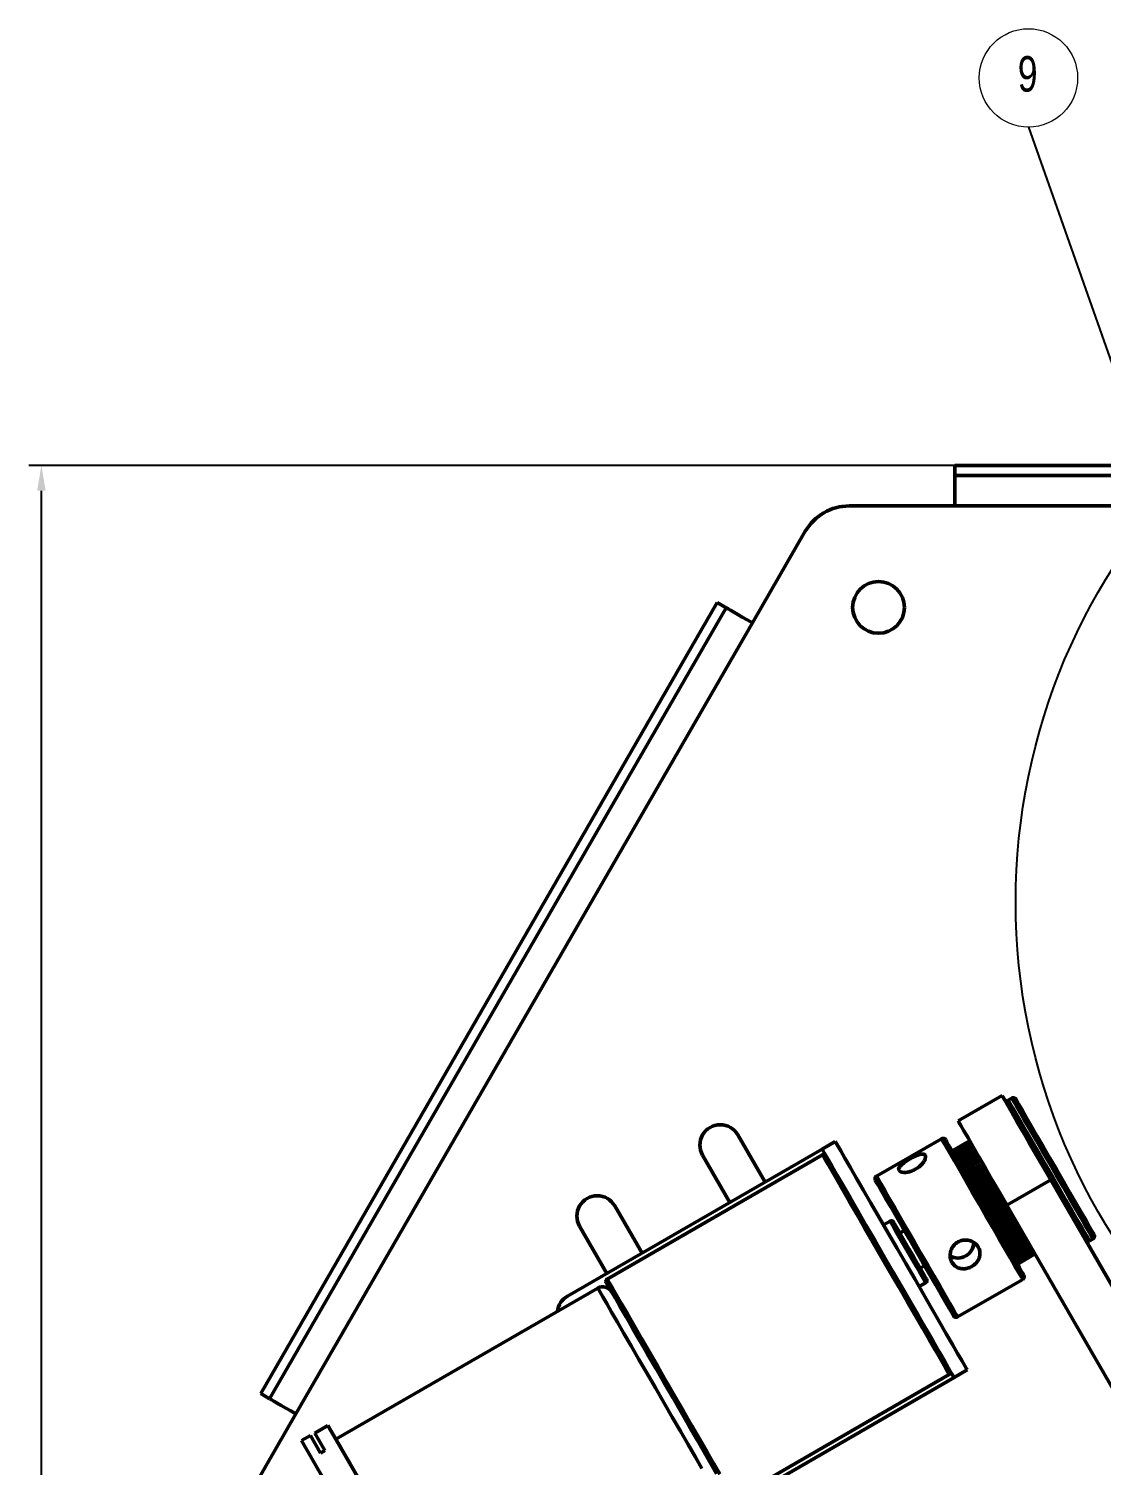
# Model space of a CAD drawing. Header units: millimetres. Extents: x 4430 to 5189, y 950 to 1287.
# Drawn here: x 4431.8 to 4537.5, y 1145.1 to 1286.6 of the extents above; entities that cross this region are included whole.
import ezdxf

# ---------------------------------------------------------------- set-up
doc = ezdxf.new("R2010")
doc.units = ezdxf.units.MM
doc.header["$LTSCALE"] = 0.5
doc.layers.add('BOL', color=7, linetype='Continuous', lineweight=50)
for name, color, linetype in [('DIM', 5, 'Continuous'), ('HAT', 3, 'Continuous'), ('THIN', 8, 'Continuous')]:
    doc.layers.add(name, color=color, linetype=linetype)
doc.styles.add('SLDTEXTSTYLE0', font='TXT', dxfattribs={"width": 0.75})

# ---------------------------------------------------------------- blocks, each defined once
blk = doc.blocks.new('*U45')
at = {"layer": 'BOL'}
for p, q in [((5.99, -2.5), (5.99, 0.5)), ((5.99, 0.5), (12.99, 0.5)), ((12.99, 0.5), (12.99, -0.5)), ((12.99, -0.5), (10.99, -0.5)), ((10.99, -0.5), (10.99, -1)), ((10.99, -1), (12.99, -1)), ((12.99, -1), (12.99, -2.5)), ((11.41, -2.5), (-12.99, -2.5)), ((-1.79, -1.51), (-1.78, -2.5)), ((-0.79, -1.5), (-0.29, -1.5)), ((-0.79, -1.5), (0.21, -1.51)), ((0.21, -1.51), (0.2, -2.5)), ((12.99, -2.5), (11.41, -2.5))]:
    blk.add_line(p, q, dxfattribs=at)
blk.add_lwpolyline([(-5.54, 2.5), (4.46, 2.5), (4.46, -1.5), (-5.54, -1.5)], close=True, dxfattribs=at)
blk = doc.blocks.new('*U46')
at = {"layer": 'BOL', "color": 0, "linetype": 'ByBlock', "lineweight": -2, "transparency": 16777216, "rotation": 120}
blk.add_blockref('*U45', (4465.64, 1136.49), dxfattribs=at)

msp = doc.modelspace()

# ---------------------------------------------------------------- linework, layer by layer
at = {"color": 0, "linetype": 'Continuous', "lineweight": 18}
msp.add_circle((4530.364, 1281.772), 4.847, dxfattribs=at)
at = {"layer": 'BOL'}
for p, q in [((4523.123, 1242.596), (4523.123, 1243.596)), ((4613.123, 1243.596), (4523.123, 1243.596)), ((4613.123, 1242.596), (4523.123, 1242.596)), ((4523.123, 1239.596), (4523.123, 1242.596)), ((4523.123, 1239.596), (4512.697, 1239.596)), ((4541.3, 1239.596), (4523.123, 1239.596)), ((4508.367, 1237.096), (4503.154, 1228.067)), ((4499.69, 1230.067), (4454.69, 1152.125)), ((4500.556, 1229.567), (4455.556, 1151.625)), ((4500.556, 1229.567), (4499.69, 1230.067)), ((4500.606, 1229.538), (4500.556, 1229.567)), ((4500.754, 1229.453), (4500.606, 1229.538)), ((4500.994, 1229.314), (4500.754, 1229.453)), ((4501.317, 1229.128), (4500.994, 1229.314)), ((4501.711, 1228.901), (4501.317, 1229.128)), ((4502.16, 1228.641), (4501.711, 1228.901)), ((4503.154, 1228.067), (4458.154, 1150.125)), ((4502.647, 1228.36), (4502.16, 1228.641)), ((4503.154, 1228.067), (4502.647, 1228.36)), ((4527.767, 1181.495), (4523.436, 1178.995)), ((4527.767, 1181.495), (4527.767, 1181.494)), ((4527.767, 1181.494), (4527.841, 1181.366)), ((4527.841, 1181.366), (4528.031, 1181.037)), ((4528.031, 1181.037), (4528.333, 1180.515)), ((4528.723, 1181.239), (4528.376, 1181.039)), ((4528.415, 1180.973), (4528.376, 1181.039)), ((4528.565, 1180.712), (4528.415, 1180.973)), ((4528.825, 1180.262), (4528.565, 1180.712)), ((4528.761, 1181.173), (4528.723, 1181.239)), ((4528.911, 1180.912), (4528.761, 1181.173)), ((4529.171, 1180.462), (4528.911, 1180.912)), ((4529.136, 1181.123), (4529.133, 1181.129)), ((4529.224, 1180.97), (4529.136, 1181.123)), ((4529.426, 1180.62), (4529.224, 1180.97)), ((4529.736, 1180.083), (4529.426, 1180.62)), ((4528.333, 1180.515), (4528.737, 1179.814)), ((4528.737, 1179.814), (4529.234, 1178.953)), ((4529.187, 1179.635), (4528.825, 1180.262)), ((4529.533, 1179.835), (4529.171, 1180.462)), ((4529.641, 1178.849), (4529.187, 1179.635)), ((4529.987, 1179.049), (4529.533, 1179.835)), ((4530.145, 1179.375), (4529.736, 1180.083)), ((4530.64, 1178.518), (4530.145, 1179.375)), ((4523.436, 1178.995), (4523.437, 1178.994)), ((4523.437, 1178.994), (4523.511, 1178.866)), ((4523.511, 1178.866), (4523.701, 1178.537)), ((4523.701, 1178.537), (4524.002, 1178.015)), ((4524.002, 1178.015), (4524.407, 1177.314)), ((4529.234, 1178.953), (4529.81, 1177.956)), ((4530.173, 1177.927), (4529.641, 1178.849)), ((4529.81, 1177.956), (4530.448, 1176.85)), ((4530.519, 1178.127), (4529.987, 1179.049)), ((4530.769, 1176.895), (4530.173, 1177.927)), ((4531.115, 1177.095), (4530.519, 1178.127)), ((4531.206, 1177.537), (4530.64, 1178.518)), ((4504.399, 1172.969), (4501.714, 1177.62)), ((4510.028, 1176.219), (4511.327, 1176.969)), ((4511.388, 1176.864), (4511.327, 1176.969)), ((4511.568, 1176.551), (4511.388, 1176.864)), ((4511.865, 1176.037), (4511.568, 1176.551)), ((4521.795, 1177.239), (4515.386, 1173.539)), ((4521.833, 1177.173), (4521.795, 1177.239)), ((4521.983, 1176.912), (4521.833, 1177.173)), ((4522.243, 1176.462), (4521.983, 1176.912)), ((4522.208, 1177.123), (4522.204, 1177.129)), ((4522.296, 1176.97), (4522.208, 1177.123)), ((4522.605, 1175.835), (4522.243, 1176.462)), ((4522.498, 1176.62), (4522.296, 1176.97)), ((4522.808, 1176.083), (4522.498, 1176.62)), ((4524.57, 1177.032), (4522.837, 1176.032)), ((4524.574, 1177.025), (4522.842, 1176.025)), ((4524.582, 1177.012), (4522.849, 1176.012)), ((4524.588, 1177), (4522.856, 1176)), ((4524.618, 1176.948), (4522.886, 1175.948)), ((4524.638, 1176.913), (4522.906, 1175.913)), ((4524.658, 1176.879), (4522.926, 1175.879)), ((4524.713, 1176.785), (4522.981, 1175.785)), ((4524.745, 1176.728), (4523.013, 1175.728)), ((4524.777, 1176.674), (4523.044, 1175.674)), ((4524.855, 1176.537), (4523.123, 1175.537)), ((4524.9, 1176.461), (4523.167, 1175.461)), ((4524.943, 1176.386), (4523.211, 1175.386)), ((4524.407, 1177.314), (4524.904, 1176.453)), ((4524.904, 1176.453), (4525.48, 1175.456)), ((4530.448, 1176.85), (4531.132, 1175.665)), ((4531.411, 1175.782), (4530.769, 1176.895)), ((4531.757, 1175.982), (4531.115, 1177.095)), ((4531.826, 1176.463), (4531.206, 1177.537)), ((4532.482, 1175.328), (4531.826, 1176.463)), ((4484.913, 1161.719), (4510.028, 1176.219)), ((4510.062, 1175.661), (4488.844, 1163.411)), ((4498.25, 1175.62), (4500.935, 1170.969)), ((4510.089, 1176.114), (4510.028, 1176.219)), ((4510.12, 1175.56), (4510.062, 1175.661)), ((4510.062, 1175.661), (4510.062, 1175.661)), ((4510.269, 1175.801), (4510.089, 1176.114)), ((4510.293, 1175.26), (4510.12, 1175.56)), ((4510.566, 1175.287), (4510.269, 1175.801)), ((4510.579, 1174.765), (4510.293, 1175.26)), ((4510.974, 1174.58), (4510.566, 1175.287)), ((4512.273, 1175.33), (4511.865, 1176.037)), ((4512.785, 1174.444), (4512.273, 1175.33)), ((4523.059, 1175.049), (4522.605, 1175.835)), ((4523.217, 1175.375), (4522.808, 1176.083)), ((4523.591, 1174.127), (4523.059, 1175.049)), ((4523.712, 1174.518), (4523.217, 1175.375)), ((4525.045, 1176.209), (4523.313, 1175.209)), ((4525.1, 1176.114), (4523.368, 1175.114)), ((4525.154, 1176.021), (4523.422, 1175.021)), ((4525.277, 1175.807), (4523.545, 1174.807)), ((4525.342, 1175.694), (4523.61, 1174.694)), ((4525.406, 1175.583), (4523.674, 1174.583)), ((4525.549, 1175.336), (4523.817, 1174.336)), ((4525.623, 1175.208), (4523.891, 1174.208)), ((4525.696, 1175.081), (4523.964, 1174.081)), ((4525.48, 1175.456), (4526.118, 1174.35)), ((4531.132, 1175.665), (4531.843, 1174.434)), ((4532.081, 1174.622), (4531.411, 1175.782)), ((4532.427, 1174.822), (4531.757, 1175.982)), ((4533.152, 1174.167), (4532.482, 1175.328)), ((4510.971, 1174.085), (4510.579, 1174.765)), ((4511.463, 1173.233), (4510.971, 1174.085)), ((4511.486, 1173.694), (4510.974, 1174.58)), ((4512.091, 1172.645), (4511.486, 1173.694)), ((4513.39, 1173.395), (4512.785, 1174.444)), ((4515.424, 1173.473), (4515.386, 1173.539)), ((4524.187, 1173.095), (4523.591, 1174.127)), ((4524.278, 1173.537), (4523.712, 1174.518)), ((4525.856, 1174.804), (4524.124, 1173.804)), ((4525.938, 1174.662), (4524.206, 1173.662)), ((4524.898, 1172.463), (4524.278, 1173.537)), ((4526.019, 1174.521), (4524.287, 1173.521)), ((4526.175, 1174.252), (4524.443, 1173.252)), ((4526.194, 1174.219), (4524.462, 1173.219)), ((4526.282, 1174.066), (4524.55, 1173.066)), ((4526.37, 1173.913), (4524.638, 1172.913)), ((4526.505, 1173.68), (4524.773, 1172.68)), ((4526.557, 1173.591), (4524.825, 1172.591)), ((4526.118, 1174.35), (4526.802, 1173.165)), ((4531.843, 1174.434), (4532.561, 1173.19)), ((4532.759, 1173.447), (4532.081, 1174.622)), ((4533.106, 1173.647), (4532.427, 1174.822)), ((4533.773, 1172.491), (4533.106, 1173.647)), ((4533.817, 1173.015), (4533.152, 1174.167)), ((4512.046, 1172.225), (4511.463, 1173.233)), ((4512.707, 1171.078), (4512.046, 1172.225)), ((4512.78, 1171.453), (4512.091, 1172.645)), ((4514.079, 1172.203), (4513.39, 1173.395)), ((4514.837, 1170.89), (4514.079, 1172.203)), ((4515.28, 1173.123), (4515.276, 1173.129)), ((4515.368, 1172.97), (4515.28, 1173.123)), ((4515.57, 1172.62), (4515.368, 1172.97)), ((4515.574, 1173.212), (4515.424, 1173.473)), ((4515.88, 1172.083), (4515.57, 1172.62)), ((4515.834, 1172.762), (4515.574, 1173.212)), ((4516.196, 1172.135), (4515.834, 1172.762)), ((4516.289, 1171.375), (4515.88, 1172.083)), ((4516.65, 1171.349), (4516.196, 1172.135)), ((4524.829, 1171.982), (4524.187, 1173.095)), ((4525.553, 1171.328), (4524.898, 1172.463)), ((4526.65, 1173.428), (4524.918, 1172.428)), ((4526.743, 1173.267), (4525.011, 1172.267)), ((4526.855, 1173.073), (4525.123, 1172.073)), ((4526.939, 1172.929), (4525.207, 1171.929)), ((4527.036, 1172.76), (4525.304, 1171.76)), ((4527.133, 1172.592), (4525.401, 1171.592)), ((4527.22, 1172.441), (4525.488, 1171.441)), ((4527.323, 1172.263), (4525.591, 1171.263)), ((4527.334, 1172.243), (4525.602, 1171.243)), ((4526.802, 1173.165), (4527.513, 1171.934)), ((4532.561, 1173.19), (4528.231, 1170.69)), ((4532.561, 1173.19), (4556.876, 1131.075)), ((4533.427, 1172.291), (4532.759, 1173.447)), ((4534.064, 1171.188), (4533.427, 1172.291)), ((4534.41, 1171.388), (4533.773, 1172.491)), ((4534.457, 1171.906), (4533.817, 1173.015)), ((4513.436, 1169.816), (4512.707, 1171.078)), ((4513.538, 1170.14), (4512.78, 1171.453)), ((4515.65, 1169.481), (4514.837, 1170.89)), ((4516.784, 1170.518), (4516.289, 1171.375)), ((4517.183, 1170.427), (4516.65, 1171.349)), ((4525.499, 1170.822), (4524.829, 1171.982)), ((4526.178, 1169.647), (4525.499, 1170.822)), ((4526.224, 1170.167), (4525.553, 1171.328)), ((4527.434, 1172.071), (4525.702, 1171.071)), ((4527.533, 1171.899), (4525.801, 1170.899)), ((4527.594, 1171.793), (4525.862, 1170.793)), ((4527.698, 1171.613), (4525.966, 1170.613)), ((4527.737, 1171.546), (4526.005, 1170.546)), ((4527.837, 1171.373), (4526.105, 1170.373)), ((4527.937, 1171.2), (4526.205, 1170.2)), ((4527.971, 1171.141), (4526.239, 1170.141)), ((4528.075, 1170.961), (4526.343, 1169.961)), ((4528.141, 1170.847), (4526.409, 1169.847)), ((4528.24, 1170.676), (4526.508, 1169.676)), ((4527.513, 1171.934), (4528.231, 1170.69)), ((4528.231, 1170.69), (4552.546, 1128.575)), ((4534.653, 1170.168), (4534.064, 1171.188)), ((4534.999, 1170.368), (4534.41, 1171.388)), ((4535.052, 1170.876), (4534.457, 1171.906)), ((4535.585, 1169.954), (4535.052, 1170.876)), ((4492.275, 1165.969), (4489.589, 1170.62)), ((4514.219, 1168.461), (4513.436, 1169.816)), ((4514.351, 1168.731), (4513.538, 1170.14)), ((4516.505, 1168.001), (4515.65, 1169.481)), ((4517.35, 1169.537), (4516.784, 1170.518)), ((4517.779, 1169.395), (4517.183, 1170.427)), ((4517.97, 1168.463), (4517.35, 1169.537)), ((4518.421, 1168.282), (4517.779, 1169.395)), ((4526.845, 1168.491), (4526.178, 1169.647)), ((4526.889, 1169.015), (4526.224, 1170.167)), ((4528.339, 1170.504), (4526.607, 1169.504)), ((4528.345, 1170.493), (4526.613, 1169.493)), ((4528.447, 1170.317), (4526.715, 1169.317)), ((4528.538, 1170.158), (4526.806, 1169.158)), ((4528.635, 1169.991), (4526.903, 1168.991)), ((4528.732, 1169.823), (4527, 1168.823)), ((4528.808, 1169.691), (4527.076, 1168.691)), ((4528.924, 1169.489), (4527.192, 1168.489)), ((4529.017, 1169.329), (4527.285, 1168.329)), ((4535.176, 1169.262), (4534.653, 1170.168)), ((4535.522, 1169.462), (4534.999, 1170.368)), ((4535.618, 1168.495), (4535.176, 1169.262)), ((4535.965, 1168.695), (4535.522, 1169.462)), ((4536.038, 1169.169), (4535.585, 1169.954)), ((4486.125, 1168.62), (4488.81, 1163.969)), ((4515.04, 1167.038), (4514.219, 1168.461)), ((4515.206, 1167.251), (4514.351, 1168.731)), ((4516.727, 1169.117), (4516.077, 1168.742)), ((4517.384, 1166.479), (4516.505, 1168.001)), ((4516.786, 1169.013), (4516.727, 1169.117)), ((4516.727, 1169.117), (4516.727, 1169.117)), ((4516.961, 1168.711), (4516.786, 1169.013)), ((4517.239, 1168.229), (4516.961, 1168.711)), ((4517.068, 1169.025), (4517.083, 1168.999)), ((4517.083, 1168.999), (4517.203, 1168.792)), ((4517.203, 1168.792), (4517.433, 1168.394)), ((4517.602, 1167.601), (4517.239, 1168.229)), ((4517.433, 1168.394), (4517.756, 1167.834)), ((4518.126, 1168.193), (4517.693, 1167.943)), ((4518.625, 1167.328), (4517.97, 1168.463)), ((4519.091, 1167.122), (4518.421, 1168.282)), ((4527.482, 1167.388), (4526.845, 1168.491)), ((4527.529, 1167.906), (4526.889, 1169.015)), ((4529.11, 1169.169), (4527.378, 1168.169)), ((4529.154, 1169.092), (4527.422, 1168.092)), ((4528.124, 1166.875), (4527.529, 1167.906)), ((4529.293, 1168.852), (4527.56, 1167.852)), ((4529.379, 1168.701), (4527.647, 1167.701)), ((4529.467, 1168.55), (4527.735, 1167.55)), ((4529.478, 1168.531), (4527.746, 1167.531)), ((4529.637, 1168.256), (4527.905, 1167.256)), ((4529.717, 1168.117), (4527.985, 1167.117)), ((4529.797, 1167.978), (4528.065, 1166.978)), ((4535.968, 1167.89), (4535.618, 1168.495)), ((4536.314, 1168.09), (4535.965, 1168.695)), ((4536.214, 1167.464), (4535.968, 1167.89)), ((4536.398, 1168.544), (4536.038, 1169.169)), ((4536.56, 1167.664), (4536.314, 1168.09)), ((4536.655, 1168.1), (4536.398, 1168.544)), ((4536.8, 1167.849), (4536.655, 1168.1)), ((4536.833, 1167.792), (4536.8, 1167.849)), ((4515.885, 1165.574), (4515.04, 1167.038)), ((4516.084, 1165.729), (4515.206, 1167.251)), ((4518.271, 1164.942), (4517.384, 1166.479)), ((4518.024, 1166.87), (4517.602, 1167.601)), ((4517.756, 1167.834), (4518.149, 1167.153)), ((4518.477, 1166.086), (4518.024, 1166.87)), ((4518.149, 1167.153), (4518.582, 1166.403)), ((4519.296, 1166.167), (4518.625, 1167.328)), ((4519.769, 1165.947), (4519.091, 1167.122)), ((4528.071, 1166.368), (4527.482, 1167.388)), ((4528.656, 1165.954), (4528.124, 1166.875)), ((4529.952, 1167.71), (4528.22, 1166.71)), ((4530.024, 1167.585), (4528.292, 1166.585)), ((4530.096, 1167.46), (4528.364, 1166.46)), ((4530.233, 1167.223), (4528.501, 1166.223)), ((4530.295, 1167.115), (4528.563, 1166.115)), ((4530.359, 1167.005), (4528.627, 1166.005)), ((4530.475, 1166.803), (4528.743, 1165.803)), ((4530.528, 1166.713), (4528.796, 1165.713)), ((4530.581, 1166.621), (4528.849, 1165.621)), ((4530.675, 1166.457), (4528.943, 1165.457)), ((4536.349, 1167.229), (4536.214, 1167.464)), ((4536.376, 1167.182), (4536.349, 1167.229)), ((4536.376, 1167.182), (4536.723, 1167.382)), ((4536.696, 1167.429), (4536.56, 1167.664)), ((4536.723, 1167.382), (4536.696, 1167.429)), ((4516.738, 1164.097), (4515.885, 1165.574)), ((4516.972, 1164.192), (4516.084, 1165.729)), ((4518.93, 1165.301), (4518.477, 1166.086)), ((4518.582, 1166.403), (4519.024, 1165.638)), ((4519.352, 1164.57), (4518.93, 1165.301)), ((4519.024, 1165.638), (4519.441, 1164.916)), ((4519.961, 1165.015), (4519.296, 1166.167)), ((4520.436, 1164.791), (4519.769, 1165.947)), ((4520.601, 1163.906), (4519.961, 1165.015)), ((4528.594, 1165.462), (4528.071, 1166.368)), ((4529.037, 1164.695), (4528.594, 1165.462)), ((4529.11, 1165.169), (4528.656, 1165.954)), ((4530.716, 1166.386), (4528.984, 1165.386)), ((4530.758, 1166.313), (4529.026, 1165.313)), ((4530.83, 1166.189), (4529.098, 1165.189)), ((4529.47, 1164.544), (4529.11, 1165.169)), ((4530.859, 1166.139), (4529.127, 1165.139)), ((4530.889, 1166.086), (4529.157, 1165.086)), ((4530.936, 1166.005), (4529.204, 1165.005)), ((4530.953, 1165.975), (4529.221, 1164.975)), ((4530.971, 1165.944), (4529.239, 1164.944)), ((4530.993, 1165.907), (4529.261, 1164.907)), ((4530.998, 1165.899), (4529.266, 1164.899)), ((4531.003, 1165.889), (4529.271, 1164.889)), ((4517.583, 1162.633), (4516.738, 1164.097)), ((4517.851, 1162.67), (4516.972, 1164.192)), ((4519.15, 1163.42), (4518.271, 1164.942)), ((4519.714, 1163.942), (4519.352, 1164.57)), ((4519.441, 1164.916), (4519.802, 1164.29)), ((4519.693, 1164.479), (4520.126, 1164.729)), ((4519.992, 1163.461), (4519.714, 1163.942)), ((4519.802, 1164.29), (4520.082, 1163.806)), ((4520.082, 1163.806), (4520.258, 1163.5)), ((4521.074, 1163.688), (4520.436, 1164.791)), ((4521.196, 1162.876), (4520.601, 1163.906)), ((4521.662, 1162.668), (4521.074, 1163.688)), ((4529.386, 1164.09), (4529.037, 1164.695)), ((4529.632, 1163.664), (4529.386, 1164.09)), ((4529.727, 1164.1), (4529.47, 1164.544)), ((4529.767, 1163.429), (4529.632, 1163.664)), ((4529.872, 1163.849), (4529.727, 1164.1)), ((4529.904, 1163.792), (4529.872, 1163.849)), ((4487.911, 1162.526), (4462.104, 1147.626)), ((4487.968, 1162.428), (4487.911, 1162.526)), ((4488.138, 1162.134), (4487.968, 1162.428)), ((4488.809, 1162.971), (4488.752, 1163.069)), ((4488.752, 1163.069), (4488.752, 1163.069)), ((4488.98, 1162.676), (4488.809, 1162.971)), ((4488.844, 1163.411), (4488.902, 1163.31)), ((4488.902, 1163.31), (4489.076, 1163.01)), ((4489.259, 1162.191), (4488.98, 1162.676)), ((4489.076, 1163.01), (4489.361, 1162.515)), ((4489.644, 1161.525), (4489.259, 1162.191)), ((4489.361, 1162.515), (4489.754, 1161.835)), ((4518.405, 1161.21), (4517.583, 1162.633)), ((4518.705, 1161.19), (4517.851, 1162.67)), ((4520.004, 1161.94), (4519.15, 1163.42)), ((4519.577, 1162.68), (4520.227, 1163.055)), ((4520.167, 1163.158), (4519.992, 1163.461)), ((4520.227, 1163.055), (4520.167, 1163.158)), ((4520.258, 1163.5), (4520.318, 1163.396)), ((4521.728, 1161.954), (4521.196, 1162.876)), ((4522.185, 1161.762), (4521.662, 1162.668)), ((4523.386, 1159.682), (4529.795, 1163.382)), ((4529.795, 1163.382), (4529.767, 1163.429)), ((4488.416, 1161.651), (4488.138, 1162.134)), ((4488.799, 1160.988), (4488.416, 1161.651)), ((4489.28, 1160.156), (4488.799, 1160.988)), ((4490.126, 1160.69), (4489.644, 1161.525)), ((4489.754, 1161.835), (4490.246, 1160.983)), ((4490.246, 1160.983), (4490.828, 1159.975)), ((4519.187, 1159.855), (4518.405, 1161.21)), ((4519.518, 1159.781), (4518.705, 1161.19)), ((4520.818, 1160.531), (4520.004, 1161.94)), ((4522.181, 1161.169), (4521.728, 1161.954)), ((4522.542, 1160.544), (4522.181, 1161.169)), ((4522.628, 1160.995), (4522.185, 1161.762)), ((4522.977, 1160.39), (4522.628, 1160.995)), ((4489.848, 1159.172), (4489.28, 1160.156)), ((4490.697, 1159.702), (4490.126, 1160.69)), ((4491.345, 1158.579), (4490.697, 1159.702)), ((4490.828, 1159.975), (4491.49, 1158.828)), ((4519.916, 1158.593), (4519.187, 1159.855)), ((4520.276, 1158.468), (4519.518, 1159.781)), ((4521.576, 1159.218), (4520.818, 1160.531)), ((4522.798, 1160.1), (4522.542, 1160.544)), ((4522.943, 1159.849), (4522.798, 1160.1)), ((4522.976, 1159.792), (4522.943, 1159.849)), ((4523.223, 1159.964), (4522.977, 1160.39)), ((4523.359, 1159.729), (4523.223, 1159.964)), ((4523.386, 1159.682), (4523.359, 1159.729)), ((4490.494, 1158.054), (4489.848, 1159.172)), ((4491.205, 1156.821), (4490.494, 1158.054)), ((4492.06, 1157.341), (4491.345, 1158.579)), ((4491.49, 1158.828), (4492.219, 1157.566)), ((4520.578, 1157.447), (4519.916, 1158.593)), ((4520.965, 1157.276), (4520.276, 1158.468)), ((4522.264, 1158.026), (4521.576, 1159.218)), ((4522.869, 1156.977), (4522.264, 1158.026)), ((4491.969, 1155.499), (4491.205, 1156.821)), ((4492.826, 1156.013), (4492.06, 1157.341)), ((4492.219, 1157.566), (4493.001, 1156.211)), ((4521.16, 1156.438), (4520.578, 1157.447)), ((4521.57, 1156.227), (4520.965, 1157.276)), ((4523.381, 1156.091), (4522.869, 1156.977)), ((4492.77, 1154.11), (4491.969, 1155.499)), ((4493.631, 1154.619), (4492.826, 1156.013)), ((4493.001, 1156.211), (4493.822, 1154.788)), ((4521.652, 1155.586), (4521.16, 1156.438)), ((4522.082, 1155.341), (4521.57, 1156.227)), ((4522.044, 1154.907), (4521.652, 1155.586)), ((4522.49, 1154.634), (4522.082, 1155.341)), ((4523.789, 1155.384), (4523.381, 1156.091)), ((4524.086, 1154.87), (4523.789, 1155.384)), ((4493.595, 1152.682), (4492.77, 1154.11)), ((4494.459, 1153.185), (4493.631, 1154.619)), ((4493.822, 1154.788), (4494.667, 1153.324)), ((4497.913, 1139.202), (4523.028, 1153.702)), ((4501.344, 1141.76), (4522.562, 1154.01)), ((4522.33, 1154.412), (4522.044, 1154.907)), ((4522.503, 1154.111), (4522.33, 1154.412)), ((4522.787, 1154.12), (4522.49, 1154.634)), ((4522.562, 1154.01), (4522.503, 1154.111)), ((4522.968, 1153.807), (4522.787, 1154.12)), ((4523.028, 1153.702), (4522.968, 1153.807)), ((4523.028, 1153.702), (4524.327, 1154.452)), ((4524.267, 1154.557), (4524.086, 1154.87)), ((4524.327, 1154.452), (4524.267, 1154.557)), ((4494.428, 1151.24), (4493.595, 1152.682)), ((4495.295, 1151.737), (4494.459, 1153.185)), ((4494.667, 1153.324), (4495.52, 1151.847)), ((4455.556, 1151.625), (4454.69, 1152.125)), ((4455.606, 1151.596), (4455.556, 1151.625)), ((4455.754, 1151.511), (4455.606, 1151.596)), ((4455.994, 1151.372), (4455.754, 1151.511)), ((4456.317, 1151.186), (4455.994, 1151.372)), ((4456.711, 1150.958), (4456.317, 1151.186)), ((4457.16, 1150.699), (4456.711, 1150.958)), ((4495.252, 1149.811), (4494.428, 1151.24)), ((4496.124, 1150.302), (4495.295, 1151.737)), ((4495.52, 1151.847), (4496.366, 1150.383)), ((4458.154, 1150.125), (4452.941, 1141.096)), ((4457.647, 1150.418), (4457.16, 1150.699)), ((4458.154, 1150.125), (4457.647, 1150.418)), ((4496.054, 1148.422), (4495.252, 1149.811)), ((4496.929, 1148.908), (4496.124, 1150.302)), ((4496.366, 1150.383), (4497.187, 1148.96)), ((4496.818, 1147.1), (4496.054, 1148.422)), ((4497.695, 1147.58), (4496.929, 1148.908)), ((4497.187, 1148.96), (4497.969, 1147.605)), ((4462.104, 1147.626), (4462.161, 1147.528)), ((4462.161, 1147.528), (4462.33, 1147.234)), ((4462.33, 1147.234), (4462.609, 1146.751)), ((4462.609, 1146.751), (4462.992, 1146.088)), ((4497.529, 1145.868), (4496.818, 1147.1)), ((4498.41, 1146.343), (4497.695, 1147.58)), ((4497.969, 1147.605), (4498.698, 1146.343)), ((4462.992, 1146.088), (4463.472, 1145.256)), ((4463.472, 1145.256), (4464.04, 1144.272)), ((4498.175, 1144.749), (4497.529, 1145.868)), ((4499.058, 1145.22), (4498.41, 1146.343)), ((4498.698, 1146.343), (4499.36, 1145.197)), ((4499.629, 1144.231), (4499.058, 1145.22)), ((4499.36, 1145.197), (4499.942, 1144.188))]:
    msp.add_line(p, q, dxfattribs=at)
msp.add_circle((4515.584, 1229.596), 2.55, dxfattribs=at)
for centre, radius, start, end in [((4512.697, 1234.596), 5, 90, 150), ((4528.526, 1180.779), 0.3, 120, 210), ((4528.873, 1180.979), 0.3, 30, 120), ((4499.982, 1176.62), 2, 30, 210), ((4521.945, 1176.979), 0.3, 30, 120), ((4510.187, 1175.444), 0.25, 30, 120), ((4515.536, 1173.279), 0.3, 120, 210), ((4487.857, 1169.62), 2, 30, 210), ((4516.852, 1168.9), 0.25, 30, 120), ((4523.415, 1167.031), 1.547, 240.26706, 359.7101), ((4536.226, 1167.442), 0.3, 210, 300), ((4536.573, 1167.642), 0.3, 300, 30), ((4529.645, 1163.642), 0.3, 300, 30), ((4488.411, 1161.66), 1, 30, 120), ((4488.969, 1163.194), 0.25, 120, 210), ((4520.102, 1163.271), 0.25, 300, 30), ((4485.913, 1159.987), 2, 120, 173.1301), ((4523.236, 1159.942), 0.3, 210, 300), ((4522.437, 1154.227), 0.25, 300, 30)]:
    msp.add_arc(centre, radius, start, end, dxfattribs=at)
for points, knots in [([(4517.596, 1174.11), (4517.644, 1174.061), (4517.739, 1173.961), (4518.064, 1173.905), (4518.478, 1173.939), (4518.943, 1174.081), (4519.394, 1174.321), (4519.779, 1174.632), (4520.063, 1174.973), (4520.223, 1175.299), (4520.244, 1175.559), (4520.128, 1175.713), (4519.892, 1175.748), (4519.554, 1175.671), (4519.141, 1175.499), (4518.695, 1175.263), (4518.267, 1174.999), (4517.904, 1174.729), (4517.651, 1174.473), (4517.546, 1174.26), (4517.581, 1174.155), (4517.596, 1174.11)], [0, 0, 0, 0, 0.0530515, 0.1060825, 0.1596812, 0.2136949, 0.2670786, 0.3197655, 0.3727764, 0.4266186, 0.480521, 0.5336248, 0.5863221, 0.6396002, 0.6935813, 0.747289, 0.8001464, 0.8529142, 0.9064763, 0.9604947, 1, 1, 1, 1]), ([(4522.823, 1165.057), (4522.914, 1164.932), (4523.095, 1164.684), (4523.512, 1164.468), (4523.986, 1164.399), (4524.482, 1164.488), (4524.937, 1164.721), (4525.301, 1165.066), (4525.538, 1165.49), (4525.618, 1165.955), (4525.524, 1166.413), (4525.268, 1166.811), (4524.882, 1167.105), (4524.408, 1167.264), (4523.897, 1167.262), (4523.413, 1167.092), (4523.015, 1166.775), (4522.743, 1166.349), (4522.623, 1165.862), (4522.656, 1165.408), (4522.774, 1165.161), (4522.823, 1165.057)], [0, 0, 0, 0, 0.053053, 0.1060832, 0.1596813, 0.2136953, 0.2670794, 0.3197659, 0.3727758, 0.4266198, 0.4805218, 0.5336252, 0.5863227, 0.6396011, 0.6935811, 0.7472892, 0.8001471, 0.8529151, 0.9064765, 0.9604954, 1, 1, 1, 1])]:
    msp.add_open_spline(points, degree=3, knots=knots, dxfattribs=at)
at = {"layer": 'DIM'}
for p, q in [((4523.123, 1243.596), (4431.816, 1243.596)), ((4433.066, 1036.096), (4433.066, 1241.096))]:
    msp.add_line(p, q, dxfattribs=at)
msp.add_solid([(4432.649, 1241.096), (4433.482, 1241.096), (4433.066, 1243.596)], dxfattribs=at)
at = {"layer": 'HAT'}
msp.add_circle((4590.455, 1200.572), 61.342, dxfattribs=at)
at = {"layer": 'THIN'}
msp.add_line((4530.364, 1276.924), (4568.16, 1169.675), dxfattribs=at)

# ---------------------------------------------------------------- block references
at = {"layer": 'BOL'}
msp.add_blockref('*U46', (0, 0), dxfattribs=at)

# ---------------------------------------------------------------- texts
at = {"color": 0, "linetype": 'Continuous', "lineweight": 18, "insert": (4530.287, 1283.921), "char_height": 3.5, "width": 1.75, "attachment_point": 2, "style": 'SLDTEXTSTYLE0'}
msp.add_mtext('9', dxfattribs=at)

doc.saveas('drawing.dxf')
